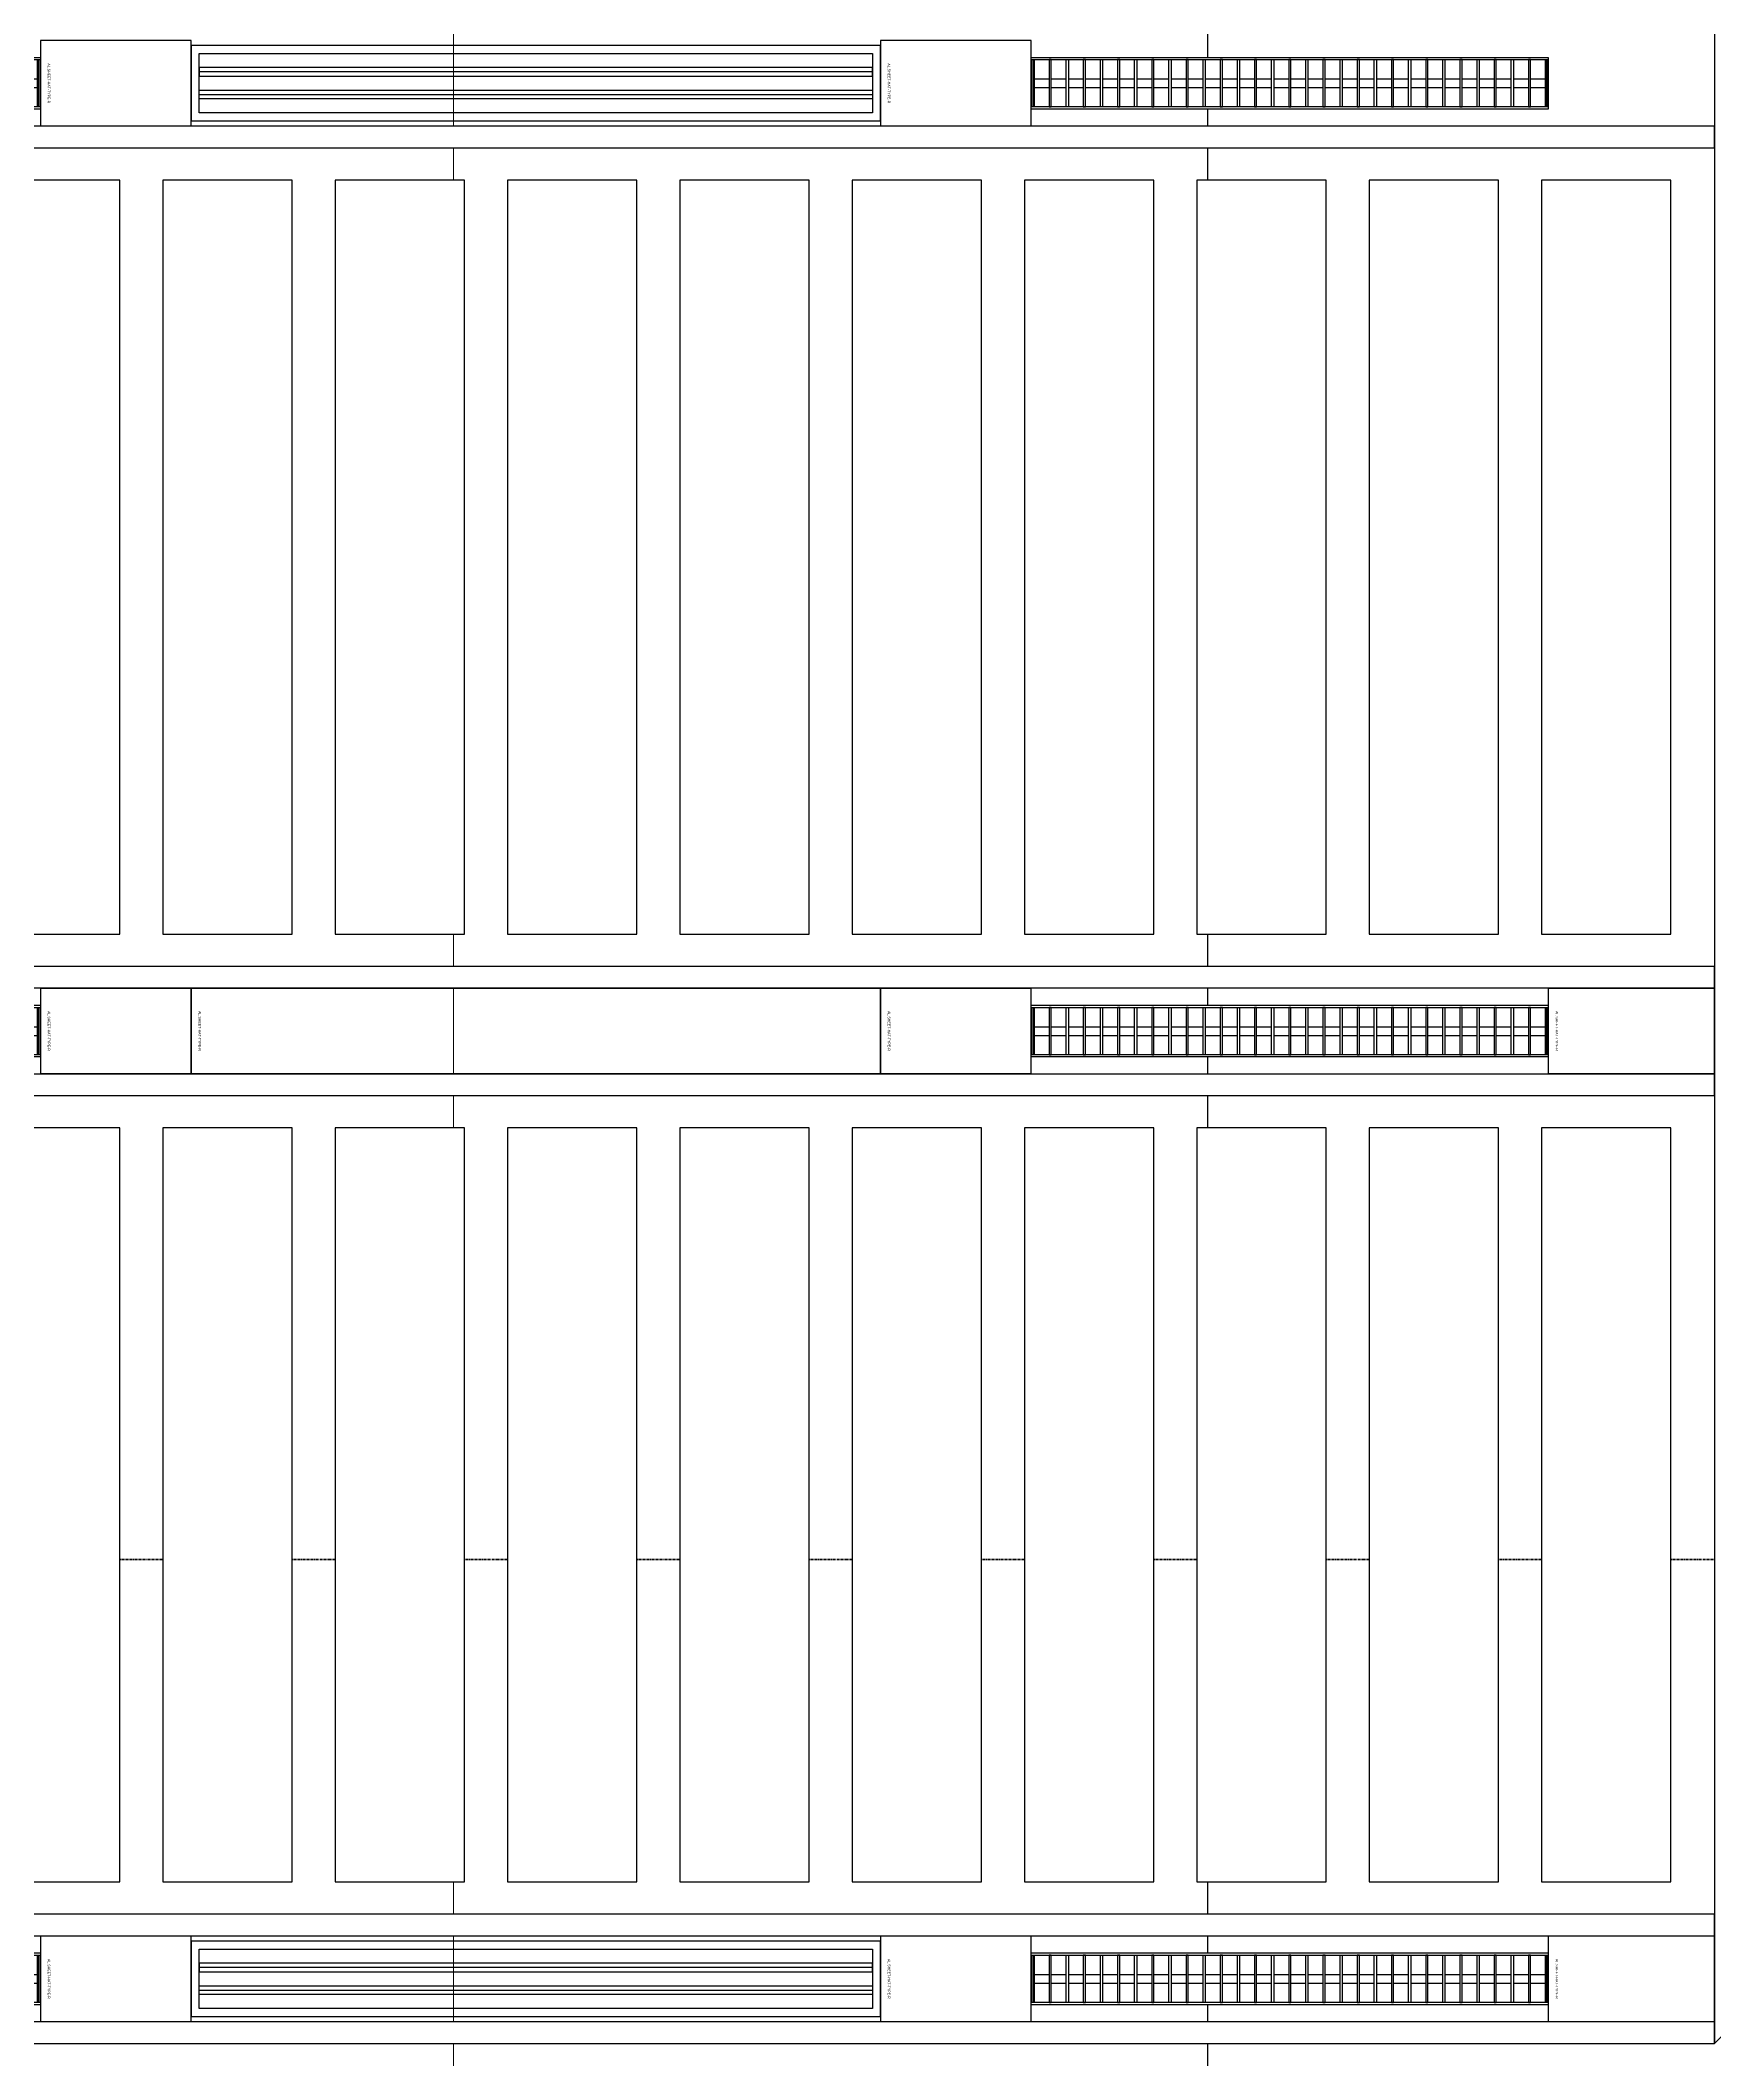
# Model space of a CAD drawing. Header units: millimetres. Extents: x -853432 to -773672, y -18171 to 22484.
# Drawn here: x -795317 to -791431, y -2759 to 1928 of the extents above; entities that cross this region are included whole.
import ezdxf
from ezdxf.enums import TextEntityAlignment as Align
from ezdxf.xclip import XClip

# ---------------------------------------------------------------- set-up
doc = ezdxf.new("R2010")
doc.units = ezdxf.units.MM
doc.header["$XCLIPFRAME"] = 0
doc.linetypes.add('DPA_Grid _ Level 100', pattern=[10, 5.5, -1.6, 1.3, -1.6])
for name, color, linetype in [('000 - WIPEOUT', 250, 'Continuous'), ('001 - ASCESSORIES', 251, 'Continuous'), ('A04_TUBE SERIES', 2, 'Continuous'), ('A11_ALU.SOLID SHEET', 2, 'Continuous')]:
    doc.layers.add(name, color=color, linetype=linetype)
for name, color, linetype, lineweight in [('A-ANNO-NOTE', 3, 'Continuous', 25), ('G-ANNO-SECL', 3, 'Continuous', 9), ('G-ANNO-TEXT', 3, 'Continuous', 9)]:
    doc.layers.add(name, color=color, linetype=linetype, lineweight=lineweight)

# ---------------------------------------------------------------- blocks, each defined once
blk = doc.blocks.new('*U1365')
at = {"layer": '001 - ASCESSORIES', "color": 0, "linetype": 'ByBlock'}
blk.add_lwpolyline([(800, 87.5), (-800, 87.5), (-800, -87.5), (800, -87.5)], close=True, dxfattribs=at)
at = {"layer": '001 - ASCESSORIES', "linetype": 'ByBlock'}
for points in [[(-781.5, 69), (781.5, 69), (781.5, -69), (-781.5, -69)], [(781.5, 36.3), (-781.5, 36.3), (-781.5, 16.3), (781.5, 16.3)], [(-781.5, -16.3), (781.5, -16.3), (781.5, -36.3), (-781.5, -36.3)]]:
    blk.add_lwpolyline(points, close=True, dxfattribs=at)
for points in [[(781.5, 26.3), (-781.5, 26.3)], [(-781.5, -26.3), (781.5, -26.3)]]:
    blk.add_lwpolyline(points, dxfattribs=at)
blk = doc.blocks.new('*U1364')
at = {"layer": 'A11_ALU.SOLID SHEET', "color": 0}
blk.add_lwpolyline([(350, -98.8), (350, 98.8), (0, 98.8), (0, -98.8)], close=True, dxfattribs=at)
at = {"layer": 'Defpoints', "color": 250}
blk.add_point((0, 0), dxfattribs=at)
blk.add_text('AL.SHEET-HAT-TYPE-R', height=6, rotation=270, dxfattribs=at).set_placement((15, 0), align=Align.BOTTOM_CENTER)
blk = doc.blocks.new('*U1354')
at = {"color": 1}
blk.add_wipeout([(600, -60), (-600, -60), (-600, 60), (600, 60)], dxfattribs=at).dxf.layer = '000 - WIPEOUT'
at = {"layer": '001 - ASCESSORIES', "color": 0}
blk.add_lwpolyline([(600, -60), (-600, -60), (-600, 60), (600, 60)], close=True, dxfattribs=at)
at = {"layer": '001 - ASCESSORIES'}
for points in [[(-593.5, -55), (-598.5, -55), (-598.5, 55), (-593.5, 55)], [(595, -55), (-595, -55), (-595, 55), (595, 55)], [(-558.8, -55), (-553.8, -55), (-553.8, 55), (-558.8, 55)], [(-514, -55), (-519, -55), (-519, 55), (-514, 55)], [(-479.3, -55), (-474.3, -55), (-474.3, 55), (-479.3, 55)], [(-434.6, -55), (-439.6, -55), (-439.6, 55), (-434.6, 55)], [(-399.8, -55), (-394.8, -55), (-394.8, 55), (-399.8, 55)], [(-355.1, -55), (-360.1, -55), (-360.1, 55), (-355.1, 55)], [(-320.4, -55), (-315.4, -55), (-315.4, 55), (-320.4, 55)], [(-275.6, -55), (-280.6, -55), (-280.6, 55), (-275.6, 55)], [(-240.9, -55), (-235.9, -55), (-235.9, 55), (-240.9, 55)], [(-196.2, -55), (-201.2, -55), (-201.2, 55), (-196.2, 55)], [(-161.4, -55), (-156.4, -55), (-156.4, 55), (-161.4, 55)], [(-116.7, -55), (-121.7, -55), (-121.7, 55), (-116.7, 55)], [(-82, -55), (-77, -55), (-77, 55), (-82, 55)], [(-37.2, -55), (-42.2, -55), (-42.2, 55), (-37.2, 55)], [(-2.5, -55), (2.5, -55), (2.5, 55), (-2.5, 55)], [(42.2, -55), (37.2, -55), (37.2, 55), (42.2, 55)], [(77, -55), (82, -55), (82, 55), (77, 55)], [(121.7, -55), (116.7, -55), (116.7, 55), (121.7, 55)], [(156.4, -55), (161.4, -55), (161.4, 55), (156.4, 55)], [(201.2, -55), (196.2, -55), (196.2, 55), (201.2, 55)], [(235.9, -55), (240.9, -55), (240.9, 55), (235.9, 55)], [(280.6, -55), (275.6, -55), (275.6, 55), (280.6, 55)], [(315.4, -55), (320.4, -55), (320.4, 55), (315.4, 55)], [(360.1, -55), (355.1, -55), (355.1, 55), (360.1, 55)], [(394.8, -55), (399.8, -55), (399.8, 55), (394.8, 55)], [(439.6, -55), (434.6, -55), (434.6, 55), (439.6, 55)], [(474.3, -55), (479.3, -55), (479.3, 55), (474.3, 55)], [(519, -55), (514, -55), (514, 55), (519, 55)], [(553.8, -55), (558.8, -55), (558.8, 55), (553.8, 55)], [(598.5, -55), (593.5, -55), (593.5, 55), (598.5, 55)]]:
    blk.add_lwpolyline(points, close=True, dxfattribs=at)
for points in [[(-593.5, 10), (-558.8, 10)], [(-553.8, 10), (-519, 10)], [(-514, 10), (-479.3, 10)], [(-474.3, 10), (-439.6, 10)], [(-434.6, 10), (-399.8, 10)], [(-394.8, 10), (-360.1, 10)], [(-355.1, 10), (-320.4, 10)], [(-315.4, 10), (-280.6, 10)], [(-275.6, 10), (-240.9, 10)], [(-235.9, 10), (-201.2, 10)], [(-196.2, 10), (-161.4, 10)], [(-156.4, 10), (-121.7, 10)], [(-116.7, 10), (-82, 10)], [(-77, 10), (-42.2, 10)], [(-37.2, 10), (-2.5, 10)], [(2.5, 10), (37.2, 10)], [(42.2, 10), (77, 10)], [(82, 10), (116.7, 10)], [(121.7, 10), (156.4, 10)], [(161.4, 10), (196.2, 10)], [(201.2, 10), (235.9, 10)], [(240.9, 10), (275.6, 10)], [(280.6, 10), (315.4, 10)], [(320.4, 10), (355.1, 10)], [(360.1, 10), (394.8, 10)], [(399.8, 10), (434.6, 10)], [(439.6, 10), (474.3, 10)], [(479.3, 10), (514, 10)], [(519, 10), (553.8, 10)], [(558.8, 10), (593.5, 10)], [(-593.5, -10), (-558.8, -10)], [(-553.8, -10), (-519, -10)], [(-514, -10), (-479.3, -10)], [(-474.3, -10), (-439.6, -10)], [(-434.6, -10), (-399.8, -10)], [(-394.8, -10), (-360.1, -10)], [(-355.1, -10), (-320.4, -10)], [(-315.4, -10), (-280.6, -10)], [(-275.6, -10), (-240.9, -10)], [(-235.9, -10), (-201.2, -10)], [(-196.2, -10), (-161.4, -10)], [(-156.4, -10), (-121.7, -10)], [(-116.7, -10), (-82, -10)], [(-77, -10), (-42.2, -10)], [(-37.2, -10), (-2.5, -10)], [(2.5, -10), (37.2, -10)], [(42.2, -10), (77, -10)], [(82, -10), (116.7, -10)], [(121.7, -10), (156.4, -10)], [(161.4, -10), (196.2, -10)], [(201.2, -10), (235.9, -10)], [(240.9, -10), (275.6, -10)], [(280.6, -10), (315.4, -10)], [(320.4, -10), (355.1, -10)], [(360.1, -10), (394.8, -10)], [(399.8, -10), (434.6, -10)], [(439.6, -10), (474.3, -10)], [(479.3, -10), (514, -10)], [(519, -10), (553.8, -10)], [(558.8, -10), (593.5, -10)]]:
    blk.add_lwpolyline(points, dxfattribs=at)
blk = doc.blocks.new('*U1388')
blk.add_attdef('EXTR.OVL-LENGTH_', (-25, -59.1), '', height=5)
blk.add_wipeout([(-25, 0), (25, 0), (25, 9301.5), (-25, 9301.5)]).dxf.layer = '000 - WIPEOUT'
at = {"layer": 'A04_TUBE SERIES', "color": 0}
blk.add_lwpolyline([(-25, 0), (25, 0), (25, 9301.5), (-25, 9301.5)], close=True, dxfattribs=at)
blk = doc.blocks.new('*U1389')
at = {"layer": 'A11_ALU.SOLID SHEET', "color": 0}
blk.add_lwpolyline([(386, -98.8), (386, 98.8), (0, 98.8), (0, -98.8)], close=True, dxfattribs=at)
at = {"layer": 'Defpoints', "color": 250}
blk.add_point((0, 0), dxfattribs=at)
blk.add_text('AL.SHEET-HAT-TYPE-R', height=6, rotation=270, dxfattribs=at).set_placement((15, 0), align=Align.BOTTOM_CENTER)
blk = doc.blocks.new('*U1378')
at = {"layer": 'A11_ALU.SOLID SHEET', "color": 0}
blk.add_lwpolyline([(1600, -98.8), (1600, 98.8), (0, 98.8), (0, -98.8)], close=True, dxfattribs=at)
at = {"layer": 'Defpoints', "color": 250}
blk.add_point((0, 0), dxfattribs=at)
blk.add_text('AL.SHEET-HAT-TYPE-R', height=6, rotation=270, dxfattribs=at).set_placement((15, 0), align=Align.BOTTOM_CENTER)
blk = doc.blocks.new('*U1568')
at = {"color": 3}
for points in [[(-875, -650), (875, -650), (875, -950), (-875, -950)], [(-875, -1050), (875, -1050), (875, -1350), (-875, -1350)], [(-875, -1450), (875, -1450), (875, -1750), (-875, -1750)], [(-875, -1850), (875, -1850), (875, -2150), (-875, -2150)], [(-875, -2250), (875, -2250), (875, -2550), (-875, -2550)], [(-875, -2650), (875, -2650), (875, -2950), (-875, -2950)], [(-875, -3050), (875, -3050), (875, -3350), (-875, -3350)], [(-875, -3450), (875, -3450), (875, -3750), (-875, -3750)], [(-875, -3850), (875, -3850), (875, -4150), (-875, -4150)], [(-875, -4250), (875, -4250), (875, -4550), (-875, -4550)]]:
    blk.add_wipeout(points, dxfattribs=at).dxf.layer = '000 - WIPEOUT'
at = {"layer": 'A11_ALU.SOLID SHEET', "color": 0, "linetype": 'ByBlock'}
for points in [[(-875, -950), (875, -950), (875, -650), (-875, -650)], [(-875, -1350), (875, -1350), (875, -1050), (-875, -1050)], [(-875, -1750), (875, -1750), (875, -1450), (-875, -1450)], [(-875, -2150), (875, -2150), (875, -1850), (-875, -1850)], [(-875, -2550), (875, -2550), (875, -2250), (-875, -2250)], [(-875, -2950), (875, -2950), (875, -2650), (-875, -2650)], [(-875, -3350), (875, -3350), (875, -3050), (-875, -3050)], [(-875, -3750), (875, -3750), (875, -3450), (-875, -3450)], [(-875, -4150), (875, -4150), (875, -3850), (-875, -3850)], [(-875, -4550), (875, -4550), (875, -4250), (-875, -4250)]]:
    blk.add_lwpolyline(points, close=True, dxfattribs=at)
blk = doc.blocks.new('*U1697')
for name, p in [('*U1364', (-50634.5, -1750.5)), ('*U1365', (-49484.5, -1750.5)), ('*U1364', (-48684.5, -1750.5)), ('*U1364', (-50634.5, -3950.5)), ('*U1378', (-50284.5, -3950.5)), ('*U1364', (-48684.5, -3950.5)), ('*U1389', (-47134.5, -3950.5)), ('*U1364', (-50634.5, -6150.5)), ('*U1365', (-49484.5, -6150.5)), ('*U1364', (-48684.5, -6150.5)), ('*U1389', (-47134.5, -6150.5))]:
    blk.add_blockref(name, p)
at = {"layer": 'A11_ALU.SOLID SHEET', "color": 0, "linetype": 'ByBlock', "rotation": 90}
for p in [(-51400, -2850.5), (-51400, -5050.5)]:
    blk.add_blockref('*U1568', p, dxfattribs=at)
for p in [(-51234.5, -1750.5), (-47734.5, -1750.5), (-51234.5, -3950.5), (-47734.5, -3950.5), (-51234.5, -6150.5), (-47734.5, -6150.5)]:
    blk.add_blockref('*U1354', p)
at = {"layer": 'A04_TUBE SERIES', "color": 0, "linetype": 'ByBlock', "rotation": 270}
for p in [(-56050, -1875.5), (-56050, -3825.5), (-56050, -4075.5), (-56050, -6025.5), (-56050, -6275.5)]:
    blk.add_blockref('*U1388', p, dxfattribs=at)
blk = doc.blocks.new('*U1138')
blk.add_attdef('EXTR.OVL-LENGTH_', (-25, -59.1), '', height=5)
blk.add_wipeout([(-25, 25), (25, -25), (25, 4675), (-25, 4625)]).dxf.layer = '000 - WIPEOUT'
blk.add_point((0, 0))
at = {"layer": 'A04_TUBE SERIES', "color": 0}
blk.add_lwpolyline([(-25, 25), (25, -25), (25, 4675), (-25, 4625)], close=True, dxfattribs=at)
blk = doc.blocks.new('*U1696')
at = {"layer": 'A11_ALU.SOLID SHEET', "linetype": 'ByBlock', "rotation": 180.0000000000029}
blk.add_blockref('*U1138', (-46723.5, -1625.5), dxfattribs=at)

msp = doc.modelspace()

# ---------------------------------------------------------------- linework, layer by layer
at = {"layer": 'A-ANNO-NOTE'}
msp.add_line((-792608.1, 3416.5), (-792608.1, -10818.3), dxfattribs=at)
at = {"layer": 'G-ANNO-SECL', "linetype": 'DPA_Grid _ Level 100', "lineweight": 50}
msp.add_line((-851398.6, -1598.3), (-776606.5, -1598.3), dxfattribs=at)
at = {"layer": 'G-ANNO-TEXT', "color": 10}
msp.add_line((-794358.1, 3435.9), (-794358.1, -10961.5), dxfattribs=at)

# ---------------------------------------------------------------- next in the draw order: block references
at = {"layer": 'A11_ALU.SOLID SHEET'}
ref = msp.add_blockref('*U1697', (-744682.4, 3579), dxfattribs=at)
XClip(ref).set_block_clipping_path([(-104690.1238047112, -9620.0029952966), (-34092.6543255156, 14392.9971737705)])

# ---------------------------------------------------------------- next in the draw order: block references
ref = msp.add_blockref('*U1696', (-744682.4, 3579))
XClip(ref).set_block_clipping_path([(-104690.1238047112, -9620.0029952966), (-34092.6543255156, 14392.9971737705)])

doc.saveas('drawing.dxf')
